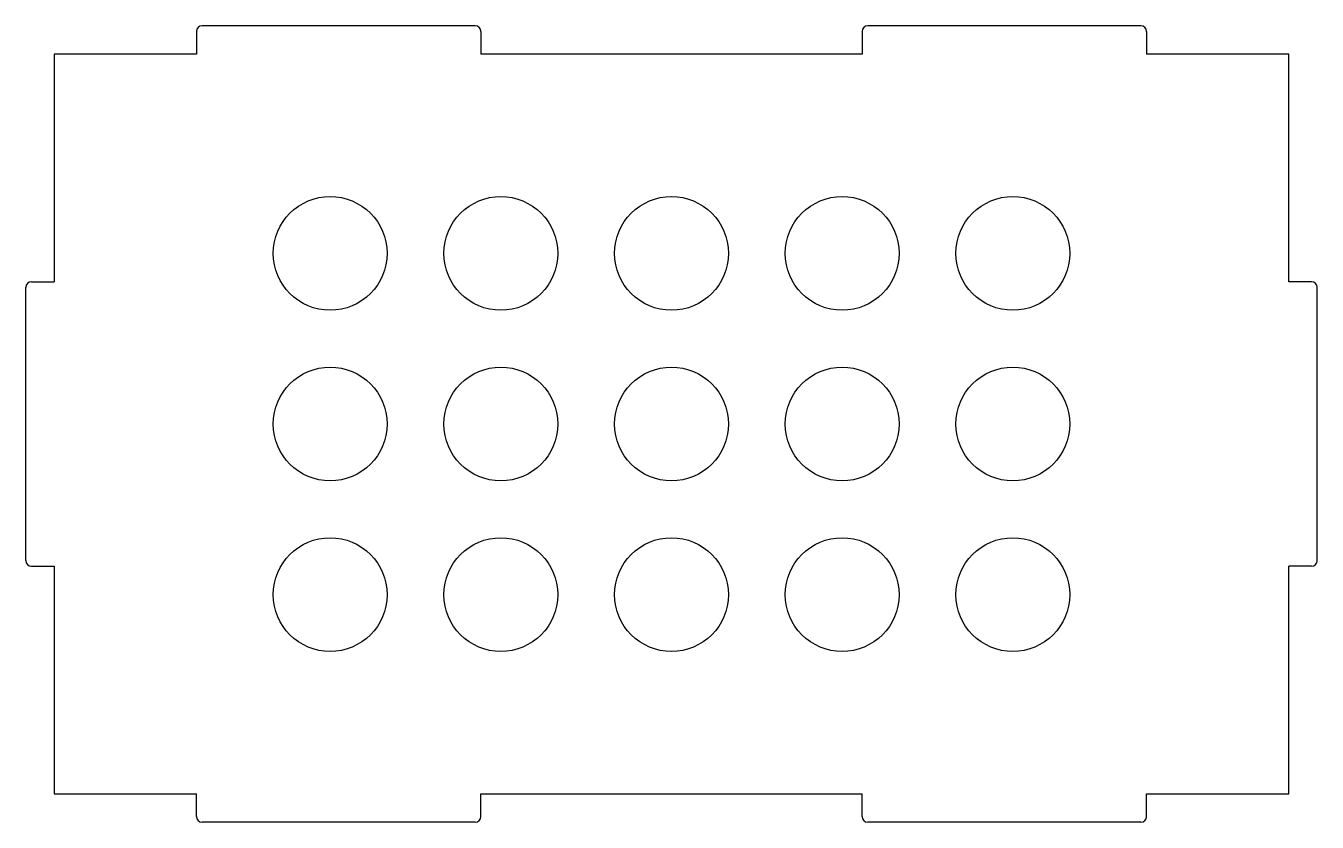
# Model space of a CAD drawing. Header units: millimetres. Extents: x -5 to 222, y -5 to 135.
import ezdxf

# ---------------------------------------------------------------- set-up
doc = ezdxf.new("R2010")
doc.units = ezdxf.units.MM

msp = doc.modelspace()

# ---------------------------------------------------------------- linework, layer by layer
at = {"color": 7, "linetype": 'Continuous', "lineweight": 25}
for p, q in [((25, 134), (25, 130)), ((75, 134), (75, 130)), ((142, 134), (142, 130)), ((192, 134), (192, 130)), ((0, 130), (0, 90)), ((25, 130), (0, 130)), ((142, 130), (75, 130)), ((217, 130), (192, 130)), ((217, 90), (217, 130)), ((-4, 90), (0, 90)), ((221, 90), (217, 90)), ((-4, 40), (0, 40)), ((0, 40), (0, 0)), ((217, 0), (217, 40)), ((221, 40), (217, 40)), ((0, 0), (25, 0)), ((25, -4), (25, 0)), ((75, -4), (75, 0)), ((75, 0), (142, 0)), ((142, -4), (142, 0)), ((192, -4), (192, 0)), ((192, 0), (217, 0))]:
    msp.add_line(p, q, dxfattribs=at)
for centre in [(48.5, 95), (78.5, 95), (108.5, 95), (138.5, 95), (168.5, 95), (48.5, 65), (78.5, 65), (108.5, 65), (138.5, 65), (168.5, 65), (48.5, 35), (78.5, 35), (108.5, 35), (138.5, 35), (168.5, 35)]:
    msp.add_circle(centre, 10, dxfattribs=at)
for centre, start, end in [((26, 134), 90, 180), ((74, 134), 0, 90), ((143, 134), 90, 180), ((191, 134), 0, 90), ((-4, 89), 90, 180), ((221, 89), 0, 90), ((-4, 41), 180, 270), ((221, 41), 270, 0), ((26, -4), 180, 270), ((74, -4), 270, 0), ((143, -4), 180, 270), ((191, -4), 270, 0)]:
    msp.add_arc(centre, 1, start, end, dxfattribs=at)
for points in [[(74, 135), (26, 135)], [(191, 135), (143, 135)], [(-5, 41), (-5, 89)], [(222, 41), (222, 89)], [(74, -5), (26, -5)], [(191, -5), (143, -5)]]:
    msp.add_open_spline(points, degree=1, dxfattribs=at)

doc.saveas('drawing.dxf')
